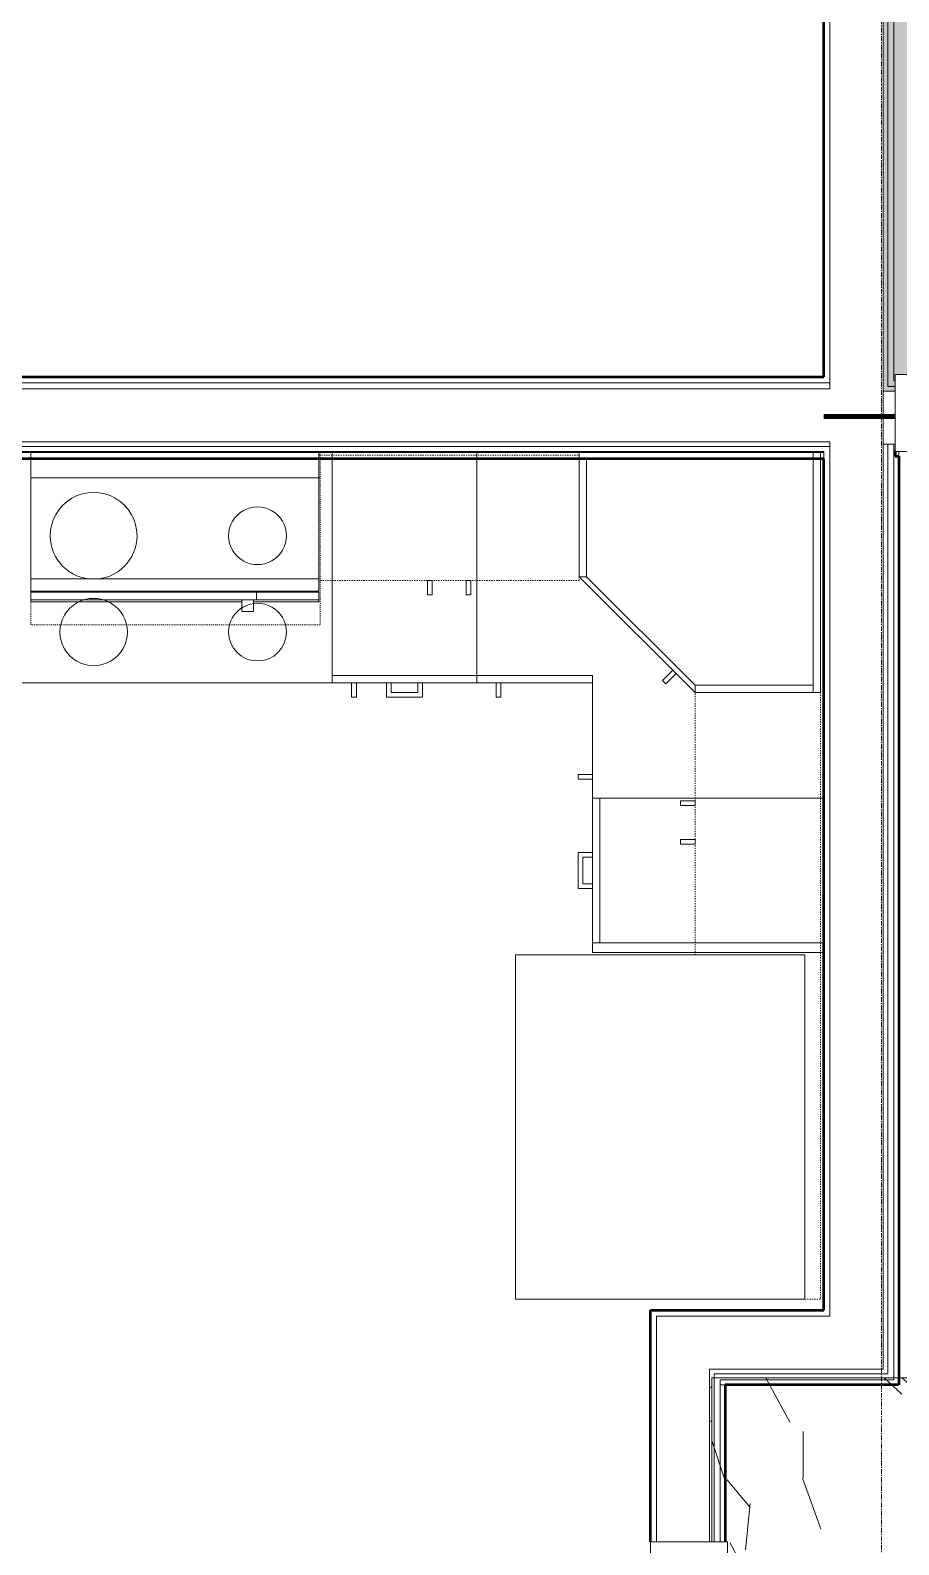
# Model space of a CAD drawing. Header units: inches. Extents: x -4235 to -464, y 9706 to 12338.
# Drawn here: x -3569.6 to -3479.5, y 11009.2 to 11166.4 of the extents above; entities that cross this region are included whole.
import ezdxf

# ---------------------------------------------------------------- set-up
doc = ezdxf.new("R2010")
doc.units = ezdxf.units.IN
doc.header["$MEASUREMENT"] = 0
for name, pattern in [('Dash', [0.25, 0.125, -0.125]), ('Grid Line 1_2_', [0.8749999999999999, 0.4999999999999999, -0.125, 0.125, -0.125]), ('Overhead', [0.15624999999999997, 0.09374999999999997, -0.06249999999999999])]:
    doc.linetypes.add(name, pattern=pattern)
for name, color, linetype, lineweight in [('0-1', 7, 'Continuous', 5), ('0-2', 10, 'Continuous', 9), ('A-CLNG-1', 254, 'Continuous', 9), ('A-CLNG-2', 10, 'Continuous', 9), ('A-CLNG-PATT-1', 253, 'Continuous', 13), ('A-DOOR-1', 10, 'Continuous', 9), ('A-DOOR-2', 50, 'Continuous', 20), ('A-DOOR-FRAM-3', 50, 'Continuous', 20), ('A-FLOR-3', 192, 'Continuous', 9), ('A-WALL-2', 250, 'Continuous', 13), ('A-WALL-5', 113, 'Continuous', 9), ('I-WALL-1', 7, 'Continuous', 50), ('I-WALL-2', 10, 'Continuous', 9), ('I-WALL-3', 254, 'Continuous', 9), ('Q-CASE', 31, 'Continuous', 9), ('Q-CASE-1', 254, 'Continuous', 9), ('Q-CASE-2', 10, 'Continuous', 9), ('Q-CASE-3', 254, 'Dash', 9), ('Q-CASE-4', 10, 'Dash', 9), ('Q-SPCQ-1', 10, 'Continuous', 9), ('Q-SPCQ-2', 91, 'Overhead', 9), ('S-BEAM', 12, 'Continuous', 9), ('S-GRID-1', 1, 'Grid Line 1_2_', 9)]:
    doc.layers.add(name, color=color, linetype=linetype, lineweight=lineweight)

# ---------------------------------------------------------------- blocks, each defined once
blk = doc.blocks.new('Refrigerator_-_Side-by-Side_6047 - 36_ X 30_-345559-BACKGROUND - RCP - 1ST FLOOR')
at = {"layer": 'Q-SPCQ-1'}
for p, q in [((17.87499999999981, 14.42220360188391), (-17.87500000000018, 14.42220360188391)), ((-17.87500000000018, 14.42220360188391), (-17.87500000000018, -15.57779639811609)), ((17.8749999999998, -15.57779639811608), (17.8749999999998, 14.42220360188391)), ((-17.87500000000018, -15.57779639811608), (17.87499999999981, -15.57779639811608))]:
    blk.add_line(p, q, dxfattribs=at)
blk = doc.blocks.new('Range - 24_ x 30_-2320547-BACKGROUND - RCP - 1ST FLOOR')
at = {"layer": 'Q-SPCQ-1'}
blk.add_line((-2.664535259100375e-15, 21.99999999999997), (29.9999999999962, 21.99999999999997), dxfattribs=at)
for centre, radius, start, end in [((6.499999999999339, 16.00000000000003), 4.499999999999293, 359.9999999999996, 179.9999999999998), ((23.49999999999869, 16.00000000000002), 2.999999999999963, 359.9999999999996, 179.9999999999997), ((6.499999999999339, 16.00000000000006), 4.499999999999299, 179.9999999999997, 359.9999999999989), ((23.49999999999869, 16.00000000000005), 2.999999999999962, 180.0000000000001, 3.562221243239139e-13), ((6.499999999999833, 5.999999999999932), 3.499999999999869, 359.9999999999996, 179.9999999999998), ((23.49999999999989, 5.999999999999961), 2.999999999999918, 359.9999999999996, 180), ((6.499999999999833, 5.999999999999954), 3.49999999999987, 180.0000000000001, 3.562221243239139e-13), ((23.49999999999989, 5.999999999999978), 2.999999999999916, 179.9999999999998, 359.9999999999989)]:
    blk.add_arc(centre, radius, start, end, dxfattribs=at)
blk = doc.blocks.new('300 Series Wall Hung Cabinet_302 - 27_ X 36_-V107-BACKGROUND - RCP - 1ST FLOOR')
at = {"layer": 'Q-CASE-1'}
for p, q in [((-1.761553985245549, 14.68675565726131), (-2.249999999999733, 14.68675565726131)), ((-2.249999999999733, 14.68675565726131), (-2.249999999999733, 13.18750000003899)), ((-1.761553985245555, 13.18750000003899), (-1.761553985245555, 14.68675565726131)), ((2.23844601475449, 14.6867556572613), (1.750000000000306, 14.6867556572613)), ((1.750000000000306, 14.6867556572613), (1.750000000000306, 13.18750000003898)), ((2.238446014754484, 13.18750000003898), (2.238446014754484, 14.6867556572613)), ((-2.249999999999733, 13.18750000003899), (-1.761553985245549, 13.18750000003899)), ((1.750000000000306, 13.18750000003898), (2.23844601475449, 13.18750000003898))]:
    blk.add_line(p, q, dxfattribs=at)
at = {"layer": 'Q-CASE-3'}
for p, q in [((-13.49999999999979, 0.1874999999998294), (-13.49999999999979, 13.18750000003901)), ((-13.49999999999979, 13.18750000003901), (13.5000000000002, 13.18750000003901)), ((13.5000000000002, 13.18750000003901), (13.5000000000002, 0.1874999999998294))]:
    blk.add_line(p, q, dxfattribs=at)
at = {"layer": 'Q-CASE-4'}
blk.add_line((13.5000000000002, 0.1874999999998294), (-13.49999999999979, 0.1874999999998294), dxfattribs=at)
blk = doc.blocks.new('30quot_MicrowaveVent_11166 - 70cm miele oven-V108-BACKGROUND - RCP - 1ST FLOOR')
at = {"layer": 'Q-CASE-1'}
for p, q in [((-14.20323996385697, -0.7416416838344329), (-14.20323996385699, -13.2283464566962)), ((15.67864979992253, -13.22834645669624), (15.67864979992255, -0.7416416838402475)), ((-14.20323996385699, -13.2283464566962), (-14.20323996385699, -14.48818897637811)), ((15.67864979992253, -13.22834645669624), (-14.20323996385699, -13.2283464566962)), ((15.67864979992253, -14.48818897637815), (15.67864979992253, -13.22834645669624)), ((-14.20323996385699, -14.48818897637811), (15.67864979992253, -14.48818897637815)), ((9.18258680779676, -14.60629921259863), (-14.20323996385699, -14.60629921259856)), ((-14.20323996385699, -14.60629921259856), (-14.20323996385699, -15.39370078740171)), ((-14.20323996385724, -15.39370078740176), (-14.20323996385724, -15.47964325881124)), ((-14.20323996385699, -15.39370078740171), (9.182586807796756, -15.39370078740178)), ((-14.20323996385724, -15.47964325881124), (-14.20323996385724, -15.5448338219851)), ((-14.20323996385724, -15.5448338219851), (-14.20323996385724, -15.58551457913297)), ((-14.20323996385724, -15.58551457913297), (-14.20323996385724, -15.59934049563707)), ((-14.20323996386042, -15.59934049562691), (7.686523815667612, -15.59934049562708)), ((7.686523815670802, -15.39370078740172), (7.686523815670801, -16.59914315956946)), ((8.878638004028915, -16.15952247368125), (8.878638004028915, -15.39370078740175)), ((8.878638004025673, -15.59934049562708), (15.67864979991913, -15.59934049562691)), ((9.18258680779676, -14.60629921259863), (9.182586807796756, -15.39370078740178)), ((15.67864979992279, -14.60629921259866), (9.18258680779676, -14.60629921259864)), ((9.18258680779676, -14.60629921259864), (9.182586807796758, -15.39370078740177)), ((9.182586807796758, -15.39370078740177), (15.67864979992279, -15.39370078740179)), ((15.67864979992279, -14.60629921259866), (15.67864979992279, -15.39370078740179)), ((15.6786497999223, -15.47964325881129), (15.6786497999223, -15.3937007874018)), ((15.6786497999223, -15.54483382198515), (15.6786497999223, -15.47964325881129)), ((15.6786497999223, -15.58551457913302), (15.6786497999223, -15.54483382198515)), ((15.6786497999223, -15.59934049563711), (15.6786497999223, -15.58551457913302)), ((7.686523815670801, -16.59914315956946), (7.686523815670801, -16.54997944130986)), ((7.686523815667612, -16.59914315955943), (8.878638004025673, -16.59914315955943)), ((8.878638004028913, -16.54997944130985), (8.878638004028915, -16.15952247368125))]:
    blk.add_line(p, q, dxfattribs=at)
at = {"layer": 'Q-CASE-2'}
for p, q in [((-14.20323996385697, -1.683762490763913e-13), (-14.20323996385697, -0.3749999999927719)), ((15.67864979992255, -2.110088132219973e-13), (-14.20323996385697, -1.683762490763913e-13)), ((-14.20323996385697, -0.3749999999927719), (-14.20323996385697, -0.7416416838344329)), ((15.67864979992255, -0.3749999999924971), (15.67864979992255, -2.110088132219973e-13)), ((15.67864979992255, -0.7416416838402475), (15.67864979992255, -0.3749999999924971))]:
    blk.add_line(p, q, dxfattribs=at)
blk = doc.blocks.new('300 Series Wall Hung Cabinet_302 - 18_ x 36_-2359323-BACKGROUND - RCP - 1ST FLOOR')
at = {"layer": 'Q-CASE-3'}
blk.add_line((18.0000000000002, 13.18750000003899), (18.0000000000002, 0.1874999999997655), dxfattribs=at)
at = {"layer": 'Q-CASE-4'}
for p, q in [((17.75000000000268, 13.18750000003899), (18.0000000000002, 13.18750000003899)), ((-17.99999999999978, 0.1874999999997655), (-17.99999999999978, 1.812499999992461)), ((18.0000000000002, 0.1874999999997655), (-17.99999999999978, 0.1874999999997655))]:
    blk.add_line(p, q, dxfattribs=at)
blk = doc.blocks.new('Single Door 1 Drawer 211 - 211 Base Cabinet Single Door1 Drawer 15_-2709781-BACKGROUND - RCP - 1ST FLOOR')
at = {"layer": 'Q-CASE-2'}
for p, q in [((-5.637295081967504, 23.99999999999988), (-5.637295081967506, 25.49999999999988)), ((-5.637295081967507, 25.49999999999988), (-1.887295081967507, 25.49999999999987)), ((-1.887295081967509, 25.49999999999987), (-1.887295081967505, 23.99999999999988)), ((1.726150932786689, 25.49925565722228), (1.237704918032505, 25.49925565722228)), ((1.237704918032505, 25.49925565722228), (1.237704918032505, 23.99999999999996)), ((1.726150932786682, 23.99999999999996), (1.726150932786682, 25.49925565722228)), ((-11.26229508196745, 23.99999999999998), (3.737704918032543, 23.99999999999998)), ((-11.26229508196745, 23.25000000000002), (-11.26229508196745, 23.99999999999995)), ((-5.637295081967506, 23.99999999999988), (-5.137922245122884, 23.99999999999988)), ((-2.386667918812126, 25.00062716315525), (-5.137922245122885, 25.00062716315526)), ((-5.137922245122884, 23.99999999999988), (-5.137922245122885, 25.00062716315526)), ((-2.386667918812124, 23.99999999999988), (-2.386667918812126, 25.00062716315525)), ((-1.887295081967503, 23.99999999999989), (-2.386667918812124, 23.99999999999988)), ((1.237704918032505, 23.99999999999996), (1.726150932786689, 23.99999999999996)), ((3.737704918032544, 23.99999999999998), (3.737704918032544, 23.25000000000006)), ((3.737704918032544, 23.25000000000006), (-11.26229508196745, 23.25000000000006)), ((-11.26229508196745, 23.25000000000002), (-11.26229508196745, -7.993605777301075e-14)), ((3.737704918032544, -7.993605777301075e-14), (3.737704918032544, 23.25000000000006)), ((-11.26229508196745, -7.993605777301075e-14), (3.737704918032543, -7.993605777301075e-14))]:
    blk.add_line(p, q, dxfattribs=at)
blk = doc.blocks.new('300 Series Wall Hung Cabinet_302 - 27_ X 36_-V109-BACKGROUND - RCP - 1ST FLOOR')
at = {"layer": 'Q-CASE-1'}
for p, q in [((-1.761553985245549, 14.68675565726131), (-2.249999999999733, 14.68675565726131)), ((-2.249999999999733, 14.68675565726131), (-2.249999999999733, 13.18750000003899)), ((-1.761553985245555, 13.18750000003899), (-1.761553985245555, 14.68675565726131)), ((2.23844601475449, 14.6867556572613), (1.750000000000306, 14.6867556572613)), ((1.750000000000306, 14.6867556572613), (1.750000000000306, 13.18750000003898)), ((2.238446014754484, 13.18750000003898), (2.238446014754484, 14.6867556572613)), ((-2.249999999999733, 13.18750000003899), (-1.761553985245549, 13.18750000003899)), ((1.750000000000306, 13.18750000003898), (2.23844601475449, 13.18750000003898))]:
    blk.add_line(p, q, dxfattribs=at)
at = {"layer": 'Q-CASE-3'}
for p, q in [((-13.49999999999979, 0.5541416838549376), (-13.49999999999979, 13.18750000003901)), ((-13.49999999999979, 13.18750000003901), (13.5000000000002, 13.18750000003901)), ((13.5000000000002, 13.18750000003901), (13.5000000000002, 0.5541416838491732))]:
    blk.add_line(p, q, dxfattribs=at)
at = {"layer": 'Q-CASE-4'}
for p, q in [((-13.49999999999979, 0.1874999999998294), (-13.49999999999979, 0.5541416838549376)), ((13.5000000000002, 0.1874999999998294), (-13.49999999999979, 0.1874999999998294)), ((13.5000000000002, 0.5541416838491732), (13.5000000000002, 0.1874999999998294))]:
    blk.add_line(p, q, dxfattribs=at)
blk = doc.blocks.new('Base Cabinet 4 Drawer 254 - Base Cabinet 4 Drawer 254 15_-2584595-BACKGROUND - RCP - 1ST FLOOR')
at = {"layer": 'Q-CASE-2'}
for p, q in [((-1.137295081967465, 23.99999999999996), (-1.137295081967467, 25.49999999999996)), ((-1.137295081967469, 25.49999999999996), (2.612704918032532, 25.49999999999995)), ((2.61270491803253, 25.49999999999995), (2.612704918032533, 23.99999999999996)), ((-6.762295081967456, 23.99999999999998), (8.237704918032552, 23.99999999999998)), ((-6.762295081967456, 23.25000000000002), (-6.762295081967456, 23.99999999999998)), ((-1.137295081967466, 23.99999999999996), (-0.6379222451228456, 23.99999999999996)), ((2.113332081187912, 25.00062716315533), (-0.637922245122847, 25.00062716315534)), ((-0.6379222451228456, 23.99999999999996), (-0.637922245122847, 25.00062716315534)), ((2.113332081187914, 23.99999999999996), (2.113332081187912, 25.00062716315533)), ((2.612704918032535, 23.99999999999996), (2.113332081187914, 23.99999999999996)), ((8.237704918032552, 23.99999999999998), (8.237704918032552, 23.25000000000002)), ((8.237704918032552, 23.25000000000002), (-6.762295081967457, 23.25000000000002)), ((-6.762295081967456, 23.25000000000002), (-6.762295081967456, -5.861977570020762e-14)), ((8.237704918032552, -5.861977570020762e-14), (8.237704918032552, 23.25000000000002)), ((-6.762295081967456, -5.861977570020762e-14), (8.237704918032552, -5.861977570020762e-14))]:
    blk.add_line(p, q, dxfattribs=at)
blk = doc.blocks.new('308 - 308-V111-BACKGROUND - RCP - 1ST FLOOR')
at = {"layer": 'Q-CASE'}
for p, q in [((-11.99999999999977, 13.18750000003868), (-1.718625242119753e-13, 25.18750000003901)), ((-1.718625242119753e-13, 25.18750000003901), (-1.718625242119753e-13, 24.43750000003886)), ((-1.718625242119753e-13, 24.43750000003886), (-11.24999999999976, 13.18750000003868)), ((-11.24999999999976, 13.18750000003868), (-11.99999999999977, 13.18750000003868))]:
    blk.add_line(p, q, dxfattribs=at)
at = {"layer": 'Q-CASE-1'}
for p, q in [((-3.517186542012507e-13, 25.18750000003901), (12.24999999999979, 25.18750000003901)), ((-3.503974241396171e-13, 24.43750000003935), (-3.517186542012507e-13, 25.18750000003901)), ((12.24999999999979, 25.18750000003901), (12.24999999999979, 24.43750000003935)), ((12.25000000000027, 0.9374999999998294), (12.25000000000027, 25.18750000003932)), ((-11.24999999999987, 13.18750000003858), (-6.701306176637455e-13, 24.43750000003888)), ((-6.714628852932957e-13, 24.43750000003888), (12.2499999999996, 24.43750000003888)), ((12.24999999999979, 24.43750000003935), (-3.517186542012507e-13, 24.43750000003935)), ((12.2499999999996, 24.43750000003888), (12.2499999999996, 0.9374999999998294)), ((-10.76203680309766, 16.54573088084933), (-11.10742029237389, 16.2003473915731)), ((-11.10742029237388, 16.20034739157311), (-10.04728645041969, 15.1402135496189)), ((-9.701902961143462, 15.48559703889513), (-10.76203680309766, 16.54573088084933)), ((-11.99999999999978, 13.18750000003869), (-11.24999999999978, 13.18750000003869)), ((-11.99999999999978, 0.937499999999832), (-11.99999999999978, 13.18750000003869)), ((-11.24999999999987, 0.9374999999998294), (-11.24999999999987, 13.18750000003858)), ((-11.24999999999978, 13.18750000003869), (-11.24999999999978, 0.937499999999832)), ((-11.24999999999978, 0.937499999999832), (-11.99999999999978, 0.937499999999832)), ((-11.99999999999974, 0.1874999999998294), (-11.99999999999974, 0.9374999999998294)), ((-11.99999999999974, 0.9374999999998294), (12.2583583161589, 0.9374999999998294)), ((12.2499999999996, 0.9374999999998294), (-11.24999999999987, 0.9374999999998294))]:
    blk.add_line(p, q, dxfattribs=at)
at = {"layer": 'Q-CASE-2'}
for p, q in [((12.25835831616386, 25.18750000003932), (12.62500000001721, 25.18750000003932)), ((12.62500000001721, 25.18750000003932), (13.00000000000021, 25.18750000003932)), ((13.00000000000021, 25.18750000003932), (13.00000000000021, 0.9374999999998294)), ((12.25835831615874, 0.1874999999998294), (-11.99999999999974, 0.1874999999998294)), ((12.62500000001705, 0.9374999999998294), (12.25835831615889, 0.9374999999998294)), ((12.2583583161589, 0.9374999999998294), (12.62500000001705, 0.9374999999998294)), ((12.62499999998648, 0.1874999999998294), (12.25835831615874, 0.1874999999998294)), ((13.00000000000021, 0.9374999999998294), (12.62500000001705, 0.9374999999998294)), ((12.62500000001705, 0.9374999999998294), (13.00000000000021, 0.9374999999998294)), ((12.88335831615896, 0.1874999999998294), (12.62500000001705, 0.1874999999998294)), ((13.00000000000021, 0.1874999999998294), (12.90575916229683, 0.1874999999998294)), ((13.00000000000021, 0.9374999999998294), (13.00000000000021, 0.1874999999998294))]:
    blk.add_line(p, q, dxfattribs=at)
blk = doc.blocks.new('Base Cabinet Corner 197 - Base Cabinet Corner 197-2569781-BACKGROUND - RCP - 1ST FLOOR')
at = {"layer": 'Q-CASE-2'}
for p, q in [((0.7377049180324715, 35.99999999999996), (-23.26229508196744, 35.99999999999996)), ((-23.26229508196744, 35.99999999999996), (-23.26229508196744, -9.059419880941276e-14)), ((0.7377049180324715, 23.25000000000006), (0.7377049180324715, 35.99999999999996)), ((0.7377049180324715, 23.99999999999989), (0.7377049180324715, 35.99999999999996)), ((0.7336453985879625, 33.99999999999993), (0.7336453985879627, 33.51155398524574)), ((2.232901055810287, 33.99999999999993), (0.7336453985879626, 33.99999999999993)), ((0.7336453985879628, 33.51155398524575), (2.232901055810285, 33.51155398524575)), ((2.232901055810285, 33.51155398524574), (2.232901055810286, 33.99999999999993)), ((10.72615093278658, 25.49925565722229), (10.2377049180324, 25.49925565722229)), ((10.2377049180324, 25.49925565722229), (10.2377049180324, 23.99999999999997)), ((10.72615093278657, 23.99999999999997), (10.72615093278657, 25.49925565722229)), ((12.73770491803259, 23.99999999999989), (0.7377049180324712, 23.99999999999989)), ((0.7377049180324715, 23.25000000000006), (0.7377049180324715, 23.99999999999989)), ((10.2377049180324, 23.99999999999997), (10.72615093278658, 23.99999999999997)), ((12.73770491803259, -9.059419880941276e-14), (12.73770491803259, 23.99999999999989)), ((12.73770491803259, 23.25000000000006), (0.7377049180324712, 23.25000000000006)), ((-23.26229508196744, -9.059419880941276e-14), (12.73770491803259, -9.059419880941276e-14))]:
    blk.add_line(p, q, dxfattribs=at)
blk = doc.blocks.new('Range_Hood_386 - 30_ Wide-2877133-BACKGROUND - RCP - 1ST FLOOR')
at = {"layer": 'Q-SPCQ-2'}
for p, q in [((-15.00000000000011, 12.00000000000002), (14.99999999999985, 12.00000000000002)), ((-15.00000000000011, 11.62500000000822), (-15.00000000000011, 12.00000000000002)), ((-15.00000000000011, 11.25835831616656), (-15.00000000000011, 11.62500000000822)), ((-15.00000000000011, -6.000000000000111), (-15.00000000000011, 11.25835831616656)), ((14.99999999999985, 12.00000000000002), (14.99999999999985, 11.62500000001735)), ((14.99999999999985, 11.62500000001735), (14.99999999999985, 11.25835831616961)), ((14.99999999999985, 11.25835831616961), (14.99999999999985, -6.000000000000111)), ((14.99999999999985, -6.000000000000111), (-15.00000000000011, -6.000000000000111))]:
    blk.add_line(p, q, dxfattribs=at)
blk = doc.blocks.new('CTR - 1st Phase - Unit Layouts_rvt-1-BACKGROUND - RCP - 1ST FLOOR')
at = {"layer": 'A-WALL-5'}
for p, q in [((-3487.29873667971, 11122.68103779435), (-3606.798736679712, 11122.68103779435)), ((-3606.798736679712, 11122.68103779435), (-3487.29873667971, 11122.68103779435)), ((-3487.29873667971, 11121.93939611051), (-3487.29873667971, 11122.68103779435)), ((-3487.29873667971, 11122.68103779435), (-3487.29873667971, 11121.93939611051)), ((-3487.298736679709, 11070.68103779435), (-3487.29873667971, 11121.93939611051)), ((-3487.29873667971, 11121.93939611051), (-3487.298736679709, 11070.68103779435)), ((-3572.810290664957, 11098.68103779437), (-3536.287182694465, 11098.68103779436)), ((-3536.287182694465, 11098.68103779436), (-3572.810290664957, 11098.68103779437)), ((-3536.287182694465, 11098.68103779436), (-3535.798736679712, 11098.68103779436)), ((-3535.798736679712, 11098.68103779436), (-3532.673736679711, 11098.68103779436)), ((-3532.673736679711, 11098.68103779436), (-3535.798736679712, 11098.68103779436)), ((-3532.673736679711, 11098.68103779436), (-3532.174363842867, 11098.68103779436)), ((-3532.174363842867, 11098.68103779436), (-3529.423109516556, 11098.68103779436)), ((-3529.423109516556, 11098.68103779436), (-3532.174363842867, 11098.68103779436)), ((-3529.423109516556, 11098.68103779436), (-3528.923736679711, 11098.68103779436)), ((-3528.923736679711, 11098.68103779436), (-3521.287182694466, 11098.68103779436)), ((-3521.287182694466, 11098.68103779436), (-3528.923736679711, 11098.68103779436)), ((-3521.287182694466, 11098.68103779436), (-3520.798736679712, 11098.68103779436)), ((-3520.798736679712, 11098.68103779436), (-3511.298736679711, 11098.68103779435)), ((-3511.298736679711, 11098.68103779435), (-3520.798736679712, 11098.68103779436)), ((-3511.298736679711, 11098.68103779435), (-3511.298736679711, 11089.16948380911)), ((-3511.298736679711, 11089.16948380911), (-3511.298736679711, 11098.68103779435)), ((-3511.298736679711, 11088.68103779435), (-3511.298736679711, 11081.05603779435)), ((-3511.298736679711, 11081.05603779435), (-3511.298736679711, 11088.68103779435)), ((-3511.298736679711, 11081.05603779435), (-3511.298736679711, 11080.55666495751)), ((-3511.298736679711, 11080.55666495751), (-3511.298736679711, 11077.8054106312)), ((-3511.298736679711, 11077.8054106312), (-3511.298736679711, 11080.55666495751)), ((-3511.298736679711, 11077.8054106312), (-3511.29873667971, 11077.30603779435)), ((-3511.29873667971, 11077.30603779435), (-3511.29873667971, 11071.68103779435)), ((-3511.29873667971, 11071.68103779435), (-3511.29873667971, 11077.30603779435)), ((-3511.29873667971, 11071.68103779435), (-3511.29873667971, 11070.68103779435)), ((-3511.29873667971, 11070.68103779435), (-3511.29873667971, 11071.68103779435)), ((-3511.29873667971, 11070.68103779435), (-3510.798736679712, 11070.68103779435)), ((-3510.798736679712, 11070.68103779435), (-3511.29873667971, 11070.68103779435)), ((-3510.798736679712, 11070.68103779435), (-3487.298736679709, 11070.68103779435)), ((-3487.298736679709, 11070.68103779435), (-3510.798736679712, 11070.68103779435))]:
    blk.add_line(p, q, dxfattribs=at)
at = {"layer": '0-2'}
for name, p in [('30quot_MicrowaveVent_11166 - 70cm miele oven-V108-BACKGROUND - RCP - 1ST FLOOR', (-3555.35238647968, 11122.68103779435)), ('Range_Hood_386 - 30_ Wide-2877133-BACKGROUND - RCP - 1ST FLOOR', (-3554.555626443539, 11110.68103779435)), ('Range - 24_ x 30_-2320547-BACKGROUND - RCP - 1ST FLOOR', (-3569.548736679712, 11097.93939611053))]:
    blk.add_blockref(name, p, dxfattribs=at)
for name, p, rotation in [('Single Door 1 Drawer 211 - 211 Base Cabinet Single Door1 Drawer 15_-2709781-BACKGROUND - RCP - 1ST FLOOR', (-3534.561031761682, 11122.68103779435), 180), ('Base Cabinet Corner 197 - Base Cabinet Corner 197-2569781-BACKGROUND - RCP - 1ST FLOOR', (-3510.561031761684, 11122.68103779435), 180), ('308 - 308-V111-BACKGROUND - RCP - 1ST FLOOR', (-3487.486236679717, 11109.68103779435), 90.00000000001093), ('300 Series Wall Hung Cabinet_302 - 27_ X 36_-V109-BACKGROUND - RCP - 1ST FLOOR', (-3526.173736679759, 11122.49353779437), 180), ('300 Series Wall Hung Cabinet_302 - 27_ X 36_-V107-BACKGROUND - RCP - 1ST FLOOR', (-3487.486236679712, 11084.18103779435), 90.00000000001093), ('Base Cabinet 4 Drawer 254 - Base Cabinet 4 Drawer 254 15_-2584595-BACKGROUND - RCP - 1ST FLOOR', (-3487.298736679711, 11078.44333287632), 90.00000000001073), ('300 Series Wall Hung Cabinet_302 - 18_ x 36_-2359323-BACKGROUND - RCP - 1ST FLOOR', (-3487.486236679706, 11052.68103779435), 90.00000000001093), ('Refrigerator_-_Side-by-Side_6047 - 36_ X 30_-345559-BACKGROUND - RCP - 1ST FLOOR', (-3503.720940281587, 11052.55603779435), 270.000000000025)]:
    blk.add_blockref(name, p, dxfattribs=dict(at, rotation=rotation))
blk = doc.blocks.new('HOLLOW METAL - UNIT DOOR-2191980-BACKGROUND - RCP - 1ST FLOOR')
at = {"layer": 'A-DOOR-1'}
blk.add_arc((17.99999999999991, -4.12499999999997), 36.00000000000004, 179.9999999999995, 269.9999999999992, dxfattribs=at)
at = {"layer": 'A-DOOR-2'}
for p, q in [((16.2499999999999, -4.124999999999967), (17.9999999999999, -4.124999999999972)), ((16.24999999999985, -40.12499999999997), (16.2499999999999, -4.124999999999967)), ((17.9999999999999, -4.124999999999972), (17.99999999999985, -40.12499999999997)), ((17.99999999999985, -40.12499999999997), (16.24999999999985, -40.12499999999997))]:
    blk.add_line(p, q, dxfattribs=at)
at = {"layer": 'A-DOOR-FRAM-3'}
for p, q in [((-20.0000000000001, 3.87499999999997), (-18.00000000000011, 3.87499999999997)), ((-20.0000000000001, -4.124999999999997), (-20.0000000000001, 3.87499999999997)), ((-18.00000000000011, 3.87499999999997), (-18.00000000000011, 1.937500000000014)), ((17.99999999999989, 3.87499999999997), (19.99999999999988, 3.87499999999997)), ((17.99999999999989, 1.937500000000014), (17.99999999999989, 3.87499999999997)), ((19.99999999999988, 3.87499999999997), (19.99999999999988, -4.124999999999997)), ((-18.00000000000011, 1.937500000000014), (-17.37500000000012, 1.937500000000014)), ((-17.37500000000012, 1.937500000000014), (-17.37500000000012, -2.187500000000005)), ((17.37499999999992, 1.937500000000014), (17.99999999999989, 1.937500000000014)), ((17.37499999999992, -2.187500000000005), (17.37499999999992, 1.937500000000014)), ((-18.00000000000011, -2.187500000000005), (-18.00000000000011, -4.124999999999997)), ((-17.37500000000012, -2.187500000000005), (-18.00000000000011, -2.187500000000005)), ((17.99999999999989, -2.187500000000005), (17.37499999999992, -2.187500000000005)), ((17.99999999999989, -4.124999999999997), (17.99999999999989, -2.187500000000005)), ((-18.00000000000011, -4.124999999999997), (-20.0000000000001, -4.124999999999997)), ((19.99999999999988, -4.124999999999997), (17.99999999999989, -4.124999999999997))]:
    blk.add_line(p, q, dxfattribs=at)
blk = doc.blocks.new('HOLLOW METAL - 1HR RATED-2191982-BACKGROUND - RCP - 1ST FLOOR')
at = {"layer": 'A-DOOR-1'}
blk.add_arc((17.99999999999991, -4.49999999999997), 36.00000000000004, 179.9999999999995, 269.9999999999992, dxfattribs=at)
at = {"layer": 'A-DOOR-2'}
for p, q in [((16.2499999999999, -4.499999999999967), (17.9999999999999, -4.499999999999972)), ((16.24999999999985, -40.49999999999997), (16.2499999999999, -4.499999999999967)), ((17.9999999999999, -4.499999999999972), (17.99999999999985, -40.49999999999997)), ((17.99999999999985, -40.49999999999997), (16.24999999999985, -40.49999999999997))]:
    blk.add_line(p, q, dxfattribs=at)
at = {"layer": 'A-DOOR-FRAM-3'}
for p, q in [((-20.0000000000001, 3.49999999999997), (-18.00000000000011, 3.49999999999997)), ((-20.0000000000001, -4.499999999999996), (-20.0000000000001, 3.499999999999971)), ((-18.00000000000011, 3.49999999999997), (-18.00000000000011, 1.562500000000014)), ((17.99999999999989, 3.49999999999997), (19.99999999999988, 3.49999999999997)), ((17.99999999999989, 1.562500000000014), (17.99999999999989, 3.49999999999997)), ((19.99999999999988, 3.49999999999997), (19.99999999999988, -4.499999999999997)), ((-18.00000000000011, 1.562500000000014), (-17.37500000000012, 1.562500000000014)), ((-17.37500000000012, 1.562500000000014), (-17.37500000000012, -2.562500000000005)), ((17.37499999999992, 1.562500000000014), (17.99999999999989, 1.562500000000014)), ((17.37499999999992, -2.562500000000005), (17.37499999999992, 1.562500000000014)), ((-18.00000000000011, -2.562500000000005), (-18.00000000000011, -4.499999999999997)), ((-17.37500000000012, -2.562500000000005), (-18.00000000000011, -2.562500000000005)), ((17.99999999999989, -2.562500000000005), (17.37499999999992, -2.562500000000005)), ((17.99999999999989, -4.499999999999997), (17.99999999999989, -2.562500000000005)), ((-18.00000000000011, -4.499999999999997), (-20.0000000000001, -4.499999999999997)), ((19.99999999999988, -4.499999999999997), (17.99999999999989, -4.499999999999997))]:
    blk.add_line(p, q, dxfattribs=at)
blk = doc.blocks.new('CTR - 1st Phase - Common Walls_rvt-1-BACKGROUND - RCP - 1ST FLOOR')
at = {"layer": 'A-CLNG-PATT-1'}
h = blk.add_hatch(dxfattribs=at)
h.set_pattern_fill('FP_5', color=256, style=0, pattern_type=2)
h.set_pattern_definition([(0, (0, 0), (15.36, 3.84), [1.267, -10.253, 1.267, -10.253, -61.44]), (0, (0, 0), (15.36, 3.84), [-23.04, 1.267, -21.773, 1.267, -10.253, -26.88]), (0, (0, 0), (15.36, 3.84), [-57.6, 1.267, -6.412999999999999, 1.267, -17.933]), (120, (5.76, 1.92), (-11.00553755053224, 11.38215020212898), [1.267, -10.253, 1.267, -10.253, -61.43999999999999]), (120, (5.76, 1.92), (-11.00553755053224, 11.38215020212898), [-23.04, 1.267, -21.773, 1.267, -10.253, -26.88]), (120, (5.76, 1.92), (-11.00553755053224, 11.38215020212898), [-57.59999999999999, 1.267, -6.412999999999998, 1.267, -17.933]), (240, (7.68, 9.6), (-4.354462449467752, -15.22215020212898), [1.267, -10.253, 1.267, -10.253, -61.44]), (240, (7.68, 9.6), (-4.354462449467752, -15.22215020212898), [-23.04, 1.267, -21.773, 1.267, -10.253, -26.88]), (240, (7.68, 9.6), (-4.354462449467752, -15.22215020212898), [-57.6, 1.267, -6.412999999999999, 1.267, -17.933])])
h.paths.add_polyline_path([(-3480.048736679725, 11128.93939611052), (-3479.923736679722, 11128.93939611052), (-3479.923736679722, 11130.68939611052), (-3477.923736679723, 11130.68939611052), (-3477.923736679723, 11128.93939611052), (-3441.923736679723, 11128.93939611052), (-3441.923736679723, 11130.68939611052), (-3439.923736679722, 11130.68939611052), (-3439.923736679722, 11128.93939611052), (-3407.860455429582, 11128.93939611052), (-3407.860455429581, 11539.23939611056), (-3477.323736679728, 11539.23939611056), (-3477.323736679728, 11511.01136161055), (-3476.679205429736, 11511.01136161055), (-3476.679205429736, 11510.80042411055), (-3476.429205429734, 11510.80042411055), (-3476.429205429735, 11464.80042411055), (-3476.679205429736, 11464.80042411055), (-3476.679205429736, 11464.58948661055), (-3477.323736679729, 11464.58948661055), (-3477.323736679729, 11434.98939611055), (-3481.173736679721, 11434.98939611055), (-3481.173736679723, 11128.93939611052), (-3480.673736679724, 11128.93939611052)], flags=0)
h.paths.add_polyline_path([(-3477.923736679723, 11130.68939611052), (-3477.923736679722, 11166.68939611052), (-3476.173736679722, 11166.68939611052), (-3476.173736679722, 11130.68939611052), (-3477.28456142199, 11130.68939611052)], flags=0)
h.paths.add_polyline_path([(-3476.804205429743, 11464.71448661055), (-3476.804205429743, 11465.35937607562), (-3477.323736679729, 11466.42542411055), (-3477.323736679729, 11464.71448661055)], flags=0)
h.paths.add_polyline_path([(-3477.323736679728, 11509.0799000931), (-3476.804205429735, 11510.24147214549), (-3476.804205429735, 11510.88636161055), (-3477.323736679728, 11510.88636161055), (-3477.323736679728, 11510.80042411055)], flags=0)
h = blk.add_hatch(dxfattribs=at)
h.set_pattern_fill('FP_4', color=256, style=0, pattern_type=2)
h.set_pattern_definition([(108.435, (6.24, 0), (-23.99951672022235, 47.99987493937634), [9.107000000000001, -66.78699999999999]), (139.399, (3.36, 8.64), (-144.0005735153077, 119.9994400831207), [4.424999999999999, -216.844]), (136.848, (24, 11.52), (-360.0023588418998, 335.9980391434867), [10.527, -515.834]), (109.983, (16.32, 18.72), (-71.9992676728157, 192.00044289162), [5.617999999999999, -275.295]), (90, (14.4, 0), (-24, 24), [4.8, -19.2]), (118.443, (14.4, 4.8), (168.0008061334766, -311.9999484046464), [13.101, -641.971]), (84.28900000000002, (8.16, 16.32), (-24.00143284707293, -215.9997167157574), [4.824, -236.373]), (129.806, (8.64, 21.12), (96.00064620849476, -119.9991582993457), [3.749, -183.697])])
h.paths.add_polyline_path([(-3478.298736679811, 10949.97086458936), (-3435.323736679901, 10949.97086458936), (-3435.323736679901, 10968.92086458936), (-3478.298736679811, 10968.92086458936), (-3478.298736679811, 10952.43726294526)], flags=0)
h.paths.add_polyline_path([(-3497.548736679713, 10969.17086458936), (-3435.323736679905, 10969.17086458936), (-3435.323736679905, 11007.32086458936), (-3498.93232194874, 11007.32086458935), (-3498.93232194874, 10971.48939610853), (-3497.298736679877, 10971.48939610853), (-3497.298736679877, 10969.48939610853), (-3498.93232194874, 10969.48939610853), (-3498.93232194874, 10969.17086458936), (-3497.871774723108, 10969.17086458936)], flags=0)
h.paths.add_polyline_path([(-3497.298736679882, 11007.57086458936), (-3435.323736679905, 11007.57086458936), (-3435.323736679905, 11026.52086458935), (-3498.932321948744, 11026.52086458935), (-3498.932321948744, 11009.48939610853), (-3497.298736679882, 11009.48939610853)], flags=0)
at = {"layer": 'A-CLNG-1'}
for p, q in [((-3498.93232194874, 11026.52086458935), (-3479.548736679722, 11026.52086458935)), ((-3498.93232194874, 11009.48939610853), (-3498.93232194874, 11026.52086458935))]:
    blk.add_line(p, q, dxfattribs=at)
at = {"layer": 'A-CLNG-2'}
for p, q in [((-3481.17373667972, 11128.93939611052), (-3481.173736679719, 11197.38939611052)), ((-3479.923736679719, 11128.93939611052), (-3481.17373667972, 11128.93939611052)), ((-3479.548736679722, 11026.52086458935), (-3435.323736679901, 11026.52086458935))]:
    blk.add_line(p, q, dxfattribs=at)
at = {"layer": 'A-WALL-2'}
for p, q in [((-3486.67373667972, 11129.81439611052), (-3486.67373667972, 11197.38939611052)), ((-3481.173736679721, 11128.93939611052), (-3481.173736679719, 11197.38939611052)), ((-3480.67373667972, 11129.43939611051), (-3480.673736679719, 11197.38939611052)), ((-3480.048736679721, 11130.06439611052), (-3480.048736679719, 11197.38939611052)), ((-3634.5737366797, 11129.81439611052), (-3487.298736679721, 11129.81439611051)), ((-3634.5737366797, 11129.18939611052), (-3487.298736679721, 11129.18939611052)), ((-3486.67373667972, 11129.81439611052), (-3487.29873667972, 11129.81439611051)), ((-3486.673736679721, 11129.18939611051), (-3487.29873667972, 11129.18939611051)), ((-3486.67373667972, 11129.18939611051), (-3486.67373667972, 11129.81439611052)), ((-3486.67373667972, 11129.18939611051), (-3486.67373667972, 11129.81439611052)), ((-3480.67373667972, 11128.93939611052), (-3481.173736679721, 11128.93939611052)), ((-3480.048736679721, 11129.43939611051), (-3480.67373667972, 11129.43939611052)), ((-3479.923736679719, 11128.93939611052), (-3480.67373667972, 11128.93939611052)), ((-3479.923736679719, 11130.06439611052), (-3480.048736679721, 11130.06439611052)), ((-3479.923736679718, 11129.43939611051), (-3480.048736679721, 11129.43939611052)), ((-3822.723736679676, 11123.68939611052), (-3487.298736679721, 11123.68939611052)), ((-3822.723736679676, 11123.18939611052), (-3487.298736679721, 11123.18939611051)), ((-3822.723736679676, 11122.56439611052), (-3487.298736679721, 11122.56439611052)), ((-3486.673736679721, 11123.68939611052), (-3487.298736679721, 11123.68939611052)), ((-3486.67373667972, 11123.18939611051), (-3487.298736679722, 11123.18939611051)), ((-3486.67373667972, 11123.18939611051), (-3486.67373667972, 11123.68939611052)), ((-3486.673736679721, 11123.18939611051), (-3486.673736679721, 11123.68939611052)), ((-3486.67373667972, 11122.56439611052), (-3486.67373667972, 11123.18939611051)), ((-3486.673736679721, 11122.56439611052), (-3486.673736679721, 11123.18939611051)), ((-3486.673736679722, 11033.56439611041), (-3486.673736679721, 11122.56439611052)), ((-3481.173736679722, 11033.56439611041), (-3481.173736679721, 11123.43939611052)), ((-3480.673736679721, 11123.43939611052), (-3481.173736679721, 11123.43939611051)), ((-3480.673736679722, 11033.56439611041), (-3480.673736679721, 11123.43939611052)), ((-3480.048736679721, 11123.43939611052), (-3480.673736679721, 11123.43939611052)), ((-3480.048736679721, 11122.81439611052), (-3480.048736679721, 11123.43939611051)), ((-3480.048736679721, 11123.43939611052), (-3480.048736679721, 11122.81439611052)), ((-3479.923736679719, 11123.43939611052), (-3480.048736679721, 11123.43939611052)), ((-3480.048736679723, 11033.56439611041), (-3480.048736679721, 11122.81439611052)), ((-3479.923736679719, 11122.81439611052), (-3480.048736679721, 11122.81439611052)), ((-3504.673736679716, 11032.9393961104), (-3504.673736679714, 11027.4393961104)), ((-3504.673736679716, 11032.9393961104), (-3486.673736679722, 11032.93939611041)), ((-3486.673736679722, 11032.93939611041), (-3486.673736679722, 11033.56439611041)), ((-3481.173736679722, 11032.93939611041), (-3481.173736679722, 11033.56439611041)), ((-3481.173736679722, 11027.43939611041), (-3481.173736679722, 11032.93939611041)), ((-3480.673736679723, 11027.43939611041), (-3480.673736679722, 11033.56439611041)), ((-3480.048736679722, 11026.93939611041), (-3480.048736679722, 11033.56439611041)), ((-3504.673736679714, 11027.4393961104), (-3504.673736679714, 11025.8143961104)), ((-3499.173736679714, 11027.4393961104), (-3499.173736679714, 11026.9393961104)), ((-3499.173736679715, 11027.43939611041), (-3481.173736679722, 11027.43939611041)), ((-3499.173736679714, 11026.9393961104), (-3499.173736679714, 11025.8143961104)), ((-3498.673736679714, 11026.9393961104), (-3498.673736679714, 11026.3143961104)), ((-3498.673736679714, 11026.93939611041), (-3480.673736679723, 11026.93939611041)), ((-3480.673736679723, 11026.93939611041), (-3480.673736679723, 11027.43939611041)), ((-3480.048736679722, 11026.31439611041), (-3480.048736679722, 11026.93939611041)), ((-3504.673736679714, 11025.8143961104), (-3504.673736679713, 11009.48939610852)), ((-3499.173736679714, 11025.8143961104), (-3499.173736679712, 11009.48939610852)), ((-3498.673736679714, 11026.3143961104), (-3498.673736679714, 11025.8143961104)), ((-3498.673736679714, 11025.8143961104), (-3498.673736679713, 11009.48939610852)), ((-3498.048736679714, 11026.3143961104), (-3498.048736679714, 11025.8143961104)), ((-3498.048736679714, 11026.31439611041), (-3480.048736679722, 11026.31439611041)), ((-3498.048736679714, 11025.8143961104), (-3497.548736679714, 11025.8143961104)), ((-3498.048736679714, 11025.8143961104), (-3498.048736679712, 11009.48939610852))]:
    blk.add_line(p, q, dxfattribs=at)
at = {"layer": 'I-WALL-1'}
for p, q in [((-3487.29873667972, 11130.43939611052), (-3487.298736679719, 11197.38939611052)), ((-3633.948736679701, 11130.43939611052), (-3487.298736679721, 11130.43939611052)), ((-3487.298736679721, 11126.43939611051), (-3479.923736679719, 11126.43939611051)), ((-3479.923736679719, 11126.18939611051), (-3487.29873667972, 11126.18939611051)), ((-3479.923736679719, 11122.68939611052), (-3479.923736679719, 11122.18939611052)), ((-3487.298736679721, 11121.93939611051), (-3822.723736679676, 11121.93939611052)), ((-3487.298736679722, 11033.56439611041), (-3487.298736679721, 11121.93939611051)), ((-3479.923736679719, 11122.18939611052), (-3479.548736679721, 11122.18939611052)), ((-3479.548736679721, 11122.18939611052), (-3479.548736679722, 11033.56439611041)), ((-3505.298736679715, 11032.9393961104), (-3505.298736679715, 11033.5643961104)), ((-3505.298736679715, 11033.5643961104), (-3487.298736679722, 11033.56439611041)), ((-3505.298736679714, 11025.8143961104), (-3505.298736679715, 11032.9393961104)), ((-3479.548736679722, 11033.56439611041), (-3479.548736679722, 11026.31439611041)), ((-3505.298736679712, 11009.48939610852), (-3505.298736679714, 11025.8143961104)), ((-3497.548736679714, 11025.8143961104), (-3497.548736679713, 11009.48939610852)), ((-3479.548736679722, 11025.81439611041), (-3497.548736679714, 11025.8143961104)), ((-3479.548736679722, 11026.31439611041), (-3479.548736679722, 11025.81439611041))]:
    blk.add_line(p, q, dxfattribs=at)
at = {"layer": 'I-WALL-2'}
for p, q in [((-3479.54873667972, 11130.68939611052), (-3479.923736679718, 11130.68939611052)), ((-3481.173736679719, 11126.18939611051), (-3479.923736679719, 11126.18939611051)), ((-3479.548736679721, 11122.68939611052), (-3479.548736679721, 11122.18939611052)), ((-3505.298736679712, 11009.48939610852), (-3497.548736679713, 11009.48939610852))]:
    blk.add_line(p, q, dxfattribs=at)
at = {"layer": 'I-WALL-3'}
for p, q in [((-3481.173736679719, 11126.43939611051), (-3479.923736679719, 11126.43939611051)), ((-3479.923736679718, 11122.68939611052), (-3479.923736679718, 11122.18939611052)), ((-3479.923736679718, 11122.18939611052), (-3479.548736679721, 11122.18939611052)), ((-3479.548736679721, 11122.18939611052), (-3479.548736679722, 11033.56439611041)), ((-3479.548736679722, 11026.52086458935), (-3479.548736679722, 11033.56439611041))]:
    blk.add_line(p, q, dxfattribs=at)
at = {"layer": '0-2'}
for name, p, rotation in [('HOLLOW METAL - 1HR RATED-2191982-BACKGROUND - RCP - 1ST FLOOR', (-3459.923736679719, 11126.18939611051), 180), ('HOLLOW METAL - UNIT DOOR-2191980-BACKGROUND - RCP - 1ST FLOOR', (-3501.173736679876, 10989.48939610852), 270.0000000000064)]:
    blk.add_blockref(name, p, dxfattribs=dict(at, rotation=rotation))
blk = doc.blocks.new('Dimension Lumber - LVL - 3_5X5_5-2690762-BACKGROUND - RCP - 1ST FLOOR')
at = {"layer": 'S-BEAM'}
for p, q in [((-44.93749999992836, 1.749999999999968), (-44.69608526895403, 1.749999999999968)), ((18.91249999988496, 1.749999999999968), (43.93750000006889, 1.749999999999968)), ((43.93750000006968, 1.749999999999968), (45.93750000008526, 1.749999999999968)), ((45.93750000008526, -1.750000000000163), (45.93750000008526, 1.749999999999968)), ((-44.93749999992787, -1.750000000000163), (-44.69608526895403, -1.750000000000163)), ((18.91249999988496, -1.750000000000163), (43.93750000006889, -1.750000000000163)), ((43.93750000006968, -1.750000000000163), (44.51919131193498, -1.750000000000163)), ((44.56250000006911, -1.750000000000163), (45.93750000008526, -1.750000000000163))]:
    blk.add_line(p, q, dxfattribs=at)

msp = doc.modelspace()

# ---------------------------------------------------------------- linework, layer by layer
at = {"layer": 'A-FLOR-3'}
for p, q in [((-3481.173736679714, 11434.98939611054), (-3481.173736679721, 11027.43939611051)), ((-3481.173736679721, 11027.43939611051), (-3499.173736679715, 11027.43939611051)), ((-3499.173736679715, 11027.43939611051), (-3499.173736679714, 11009.48939610853))]:
    msp.add_line(p, q, dxfattribs=at)
at = {"layer": 'S-GRID-1'}
msp.add_line((-3481.323736679715, 9836.179692344092), (-3481.323736679695, 12288.89300601211), dxfattribs=at)

# ---------------------------------------------------------------- block references
at = {"layer": '0-1'}
for name in ['CTR - 1st Phase - Unit Layouts_rvt-1-BACKGROUND - RCP - 1ST FLOOR', 'CTR - 1st Phase - Common Walls_rvt-1-BACKGROUND - RCP - 1ST FLOOR']:
    msp.add_blockref(name, (0, 0), dxfattribs=at)
at = {"layer": 'S-BEAM'}
msp.add_blockref('Dimension Lumber - LVL - 3_5X5_5-2690762-BACKGROUND - RCP - 1ST FLOOR', (-3454.236236679786, 11023.78939611052), dxfattribs=at)

doc.saveas('drawing.dxf')
